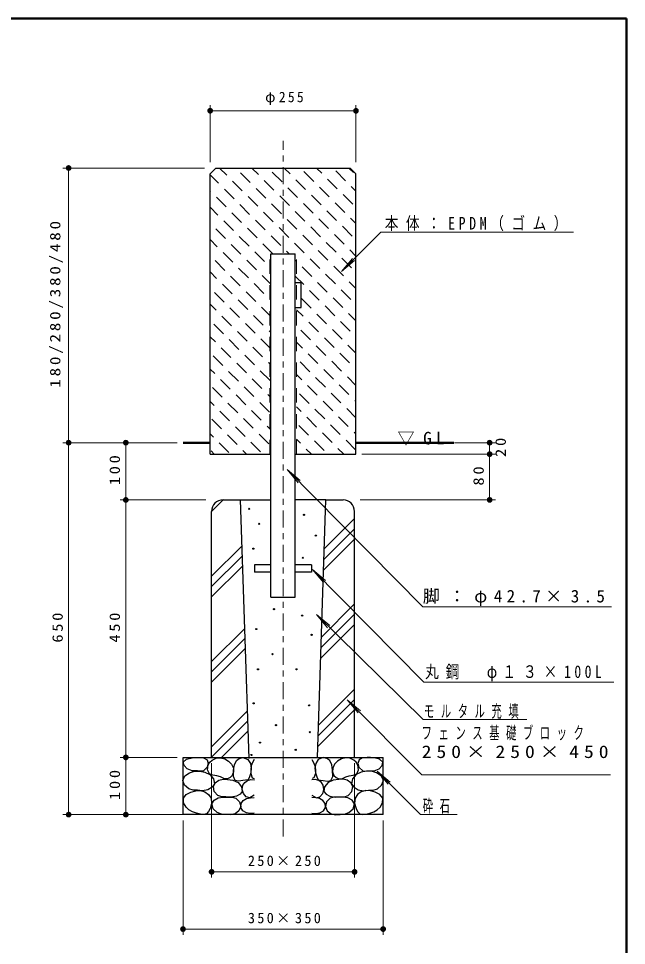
# Model space of a CAD drawing. Units: millimetres on the paper, with parts at other scales. Extents: x -385 to 0, y -5 to 267.
# Drawn here: x -106.3 to 0, y 105 to 267 of the extents above; entities that cross this region are included whole.
import ezdxf

# ---------------------------------------------------------------- set-up
doc = ezdxf.new("R2010")
doc.units = ezdxf.units.MM
doc.linetypes.add('USER1', pattern=[4.5, 2.5, -2])
doc.linetypes.add('USER2', pattern=[6, 3, -1, 1, -1])
doc.layers.add('LY_1', color=7, linetype='Continuous', lineweight=13)
doc.styles.add('ＭＳ ゴシック', font='')
doc.styles.get('ＭＳ ゴシック').set_extended_font_data('MS Gothic')

# ---------------------------------------------------------------- blocks, each defined once
blk = doc.blocks.new('filled_dot')
at = {"color": 0, "linetype": 'Continuous', "lineweight": -2, "const_width": 1.25}
blk.add_lwpolyline([(-0.625, 0, 1), (0.625, 0, 1)], format="xyb", close=True, dxfattribs=at)

msp = doc.modelspace()

# ---------------------------------------------------------------- linework, layer by layer
at = {"layer": 'LY_1', "lineweight": 50}
for p, q in [((0, 267), (-385, 267)), ((0, 0), (0, 267)), ((-77.558, 192.878), (-72.808, 192.878)), ((-47.308, 192.878), (-30.205, 192.878))]:
    msp.add_line(p, q, dxfattribs=at)
at = {"layer": 'LY_1'}
for p, q in [((-72.808, 241.878), (-72.808, 251.878)), ((-47.308, 241.878), (-47.308, 251.878)), ((-72.808, 250.878), (-47.308, 250.878)), ((-73.808, 240.878), (-98.558, 240.878)), ((-97.558, 192.878), (-97.558, 240.878)), ((-69.919, 239.624), (-71.172, 240.878)), ((-65.789, 238.323), (-67.486, 240.02)), ((-64.375, 239.737), (-65.515, 240.878)), ((-60.245, 238.436), (-61.943, 240.133)), ((-58.831, 239.851), (-59.858, 240.878)), ((-54.702, 238.55), (-56.399, 240.247)), ((-53.288, 239.964), (-54.202, 240.878)), ((-49.158, 238.663), (-50.855, 240.36)), ((-47.744, 240.077), (-48.545, 240.878)), ((-71.333, 238.21), (-72.808, 239.685)), ((-67.203, 236.909), (-68.9, 238.606)), ((-61.66, 237.022), (-63.357, 238.719)), ((-56.116, 237.135), (-57.813, 238.832)), ((-50.572, 237.248), (-52.269, 238.946)), ((-72.747, 236.796), (-72.808, 236.857)), ((-68.618, 235.495), (-70.315, 237.192)), ((-63.074, 235.608), (-64.771, 237.305)), ((-57.53, 235.721), (-59.227, 237.418)), ((-51.986, 235.834), (-53.684, 237.531)), ((-47.308, 236.813), (-48.14, 237.644)), ((-70.032, 234.081), (-71.729, 235.778)), ((-64.488, 234.194), (-66.185, 235.891)), ((-58.944, 234.307), (-60.641, 236.004)), ((-53.401, 234.42), (-55.098, 236.117)), ((-47.857, 234.533), (-49.554, 236.23)), ((-71.446, 232.666), (-72.808, 234.029)), ((-65.902, 232.78), (-67.599, 234.477)), ((-60.359, 232.893), (-62.056, 234.59)), ((-56.229, 231.592), (-57.926, 233.289)), ((-54.815, 233.006), (-56.512, 234.703)), ((-50.685, 231.705), (-52.382, 233.402)), ((-49.271, 233.119), (-50.968, 234.816)), ((-68.731, 229.951), (-70.428, 231.648)), ((-67.317, 231.365), (-69.014, 233.062)), ((-63.187, 230.064), (-64.884, 231.761)), ((-61.773, 231.478), (-63.47, 233.176)), ((-57.643, 230.177), (-59.34, 231.874)), ((-52.1, 230.291), (-53.797, 231.988)), ((-47.308, 231.156), (-48.253, 232.101)), ((-70.145, 228.537), (-71.842, 230.234)), ((-64.601, 228.65), (-66.298, 230.347)), ((-59.058, 228.763), (-60.755, 230.46)), ((-53.514, 228.876), (-55.211, 230.573)), ((-47.97, 228.989), (-49.667, 230.687)), ((-66.015, 227.236), (-67.713, 228.933)), ((-60.472, 227.349), (-62.169, 229.046)), ((-54.928, 227.462), (-56.625, 229.159)), ((-49.384, 227.575), (-51.081, 229.272)), ((-42.943, 229.692), (-49.845, 222.791)), ((-42.943, 229.692), (-9.276, 229.692)), ((-71.559, 227.123), (-72.808, 228.372)), ((-67.43, 225.822), (-69.127, 227.519)), ((-61.886, 225.935), (-63.583, 227.632)), ((-56.342, 226.048), (-58.039, 227.745)), ((-50.799, 226.161), (-52.496, 227.858)), ((-68.844, 224.407), (-70.541, 226.104)), ((-63.3, 224.521), (-64.997, 226.218)), ((-59.001, 225.878), (-59.454, 226.331)), ((-52.213, 224.747), (-53.91, 226.444)), ((-47.308, 225.499), (-48.366, 226.557)), ((-70.258, 222.993), (-71.955, 224.69)), ((-64.714, 223.106), (-66.411, 224.803)), ((-57.756, 224.634), (-57.918, 224.795)), ((-55.041, 221.918), (-56.738, 223.615)), ((-53.627, 223.333), (-55.324, 225.03)), ((-49.497, 222.032), (-51.195, 223.729)), ((-49.845, 222.791), (-47.916, 225.089)), ((-49.845, 222.791), (-47.547, 224.719)), ((-48.083, 223.446), (-49.78, 225.143)), ((-71.672, 221.579), (-72.808, 222.715)), ((-67.543, 220.278), (-69.24, 221.975)), ((-66.129, 221.692), (-67.826, 223.389)), ((-62.198, 220.59), (-63.696, 222.088)), ((-62.198, 223.419), (-62.282, 223.502)), ((-56.455, 220.504), (-57.918, 221.967)), ((-50.912, 220.617), (-52.609, 222.314)), ((-68.957, 218.864), (-70.654, 220.561)), ((-63.413, 218.977), (-65.11, 220.674)), ((-52.326, 219.203), (-54.023, 220.9)), ((-47.308, 219.842), (-48.479, 221.013)), ((-70.371, 217.449), (-72.068, 219.147)), ((-64.828, 217.563), (-66.525, 219.26)), ((-53.74, 217.789), (-55.437, 219.486)), ((-48.196, 217.902), (-49.893, 219.599)), ((-66.242, 216.148), (-67.939, 217.845)), ((-62.198, 217.762), (-62.395, 217.959)), ((-55.154, 216.375), (-56.851, 218.072)), ((-49.611, 216.488), (-51.308, 218.185)), ((-71.785, 216.035), (-72.808, 217.058)), ((-67.656, 214.734), (-69.353, 216.431)), ((-62.198, 214.933), (-63.809, 216.544)), ((-56.569, 214.96), (-57.718, 216.11)), ((-51.025, 215.074), (-52.722, 216.771)), ((-47.308, 214.185), (-48.592, 215.47)), ((-69.07, 213.32), (-70.767, 215.017)), ((-63.526, 213.433), (-65.224, 215.13)), ((-53.853, 212.245), (-55.55, 213.942)), ((-52.439, 213.659), (-54.136, 215.356)), ((-48.31, 212.358), (-50.007, 214.055)), ((-70.484, 211.906), (-72.181, 213.603)), ((-66.355, 210.605), (-68.052, 212.302)), ((-64.941, 212.019), (-66.638, 213.716)), ((-62.198, 212.105), (-62.508, 212.415)), ((-55.267, 210.831), (-56.965, 212.528)), ((-49.724, 210.944), (-51.421, 212.641)), ((-71.899, 210.492), (-72.808, 211.401)), ((-67.769, 209.19), (-69.466, 210.888)), ((-62.225, 209.304), (-63.922, 211.001)), ((-51.138, 209.53), (-52.835, 211.227)), ((-69.183, 207.776), (-70.88, 209.473)), ((-63.64, 207.889), (-65.337, 209.586)), ((-56.682, 209.417), (-57.718, 210.453)), ((-52.552, 208.116), (-54.249, 209.813)), ((-47.308, 208.529), (-48.706, 209.926)), ((-70.598, 206.362), (-72.295, 208.059)), ((-65.054, 206.475), (-66.751, 208.172)), ((-53.966, 206.701), (-55.663, 208.399)), ((-48.423, 206.815), (-50.12, 208.512)), ((-72.012, 204.948), (-72.808, 205.744)), ((-66.468, 205.061), (-68.165, 206.758)), ((-62.198, 206.448), (-62.621, 206.871)), ((-55.381, 205.287), (-57.078, 206.984)), ((-49.837, 205.4), (-51.534, 207.097)), ((-47.308, 205.7), (-47.404, 205.796)), ((-67.882, 203.647), (-69.579, 205.344)), ((-62.339, 203.76), (-64.036, 205.457)), ((-56.795, 203.873), (-57.718, 204.796)), ((-52.665, 202.572), (-54.362, 204.269)), ((-51.251, 203.986), (-52.948, 205.683)), ((-47.308, 202.872), (-48.819, 204.382)), ((-70.711, 200.818), (-72.408, 202.515)), ((-69.296, 202.233), (-70.994, 203.93)), ((-65.167, 200.931), (-66.864, 202.629)), ((-63.753, 202.346), (-65.45, 204.043)), ((-54.08, 201.158), (-55.777, 202.855)), ((-48.536, 201.271), (-50.233, 202.968)), ((-66.581, 199.517), (-68.278, 201.214)), ((-62.198, 200.791), (-62.735, 201.327)), ((-55.494, 199.744), (-57.191, 201.441)), ((-49.95, 199.857), (-51.647, 201.554)), ((-72.125, 199.404), (-72.808, 200.087)), ((-67.995, 198.103), (-69.692, 199.8)), ((-62.452, 198.216), (-64.149, 199.913)), ((-51.364, 198.442), (-53.061, 200.14)), ((-47.308, 200.043), (-47.518, 200.253)), ((-69.41, 196.689), (-71.107, 198.386)), ((-63.866, 196.802), (-65.563, 198.499)), ((-56.908, 198.329), (-57.718, 199.14)), ((-52.778, 197.028), (-54.476, 198.725)), ((-47.308, 197.215), (-48.932, 198.838)), ((-70.824, 195.275), (-72.521, 196.972)), ((-65.28, 195.388), (-66.977, 197.085)), ((-54.193, 195.614), (-55.89, 197.311)), ((-50.063, 194.313), (-51.76, 196.01)), ((-48.649, 195.727), (-50.346, 197.424)), ((-72.238, 193.86), (-72.808, 194.431)), ((-66.694, 193.974), (-68.391, 195.671)), ((-62.198, 195.134), (-62.848, 195.784)), ((-55.607, 194.2), (-57.304, 195.897)), ((-51.477, 192.899), (-53.174, 194.596)), ((-47.308, 194.386), (-47.631, 194.709)), ((-78.558, 192.878), (-98.558, 192.878)), ((-81.058, 192.878), (-98.558, 192.878)), ((-97.558, 127.878), (-97.558, 192.878)), ((-87.558, 182.878), (-87.558, 192.878)), ((-69.523, 191.145), (-71.22, 192.842)), ((-68.109, 192.559), (-69.806, 194.256)), ((-63.979, 191.258), (-65.676, 192.955)), ((-62.565, 192.672), (-64.262, 194.37)), ((-57.021, 192.786), (-57.718, 193.483)), ((-52.892, 191.485), (-54.589, 193.182)), ((-47.348, 191.598), (-49.045, 193.295)), ((-30.058, 192.878), (-22.931, 192.878)), ((-23.931, 192.878), (-23.931, 190.878)), ((-72.084, 190.878), (-72.634, 191.428)), ((-66.427, 190.878), (-67.09, 191.541)), ((-55.113, 190.878), (-56.003, 191.767)), ((-49.456, 190.878), (-50.459, 191.88)), ((-46.308, 190.878), (-22.931, 190.878)), ((-23.931, 190.878), (-23.931, 182.878)), ((-59.363, 188.18), (-57.446, 185.873)), ((-59.363, 188.18), (-57.074, 186.241)), ((-35.62, 164.215), (-59.363, 188.18)), ((-73.558, 182.878), (-88.558, 182.878)), ((-87.558, 137.878), (-87.558, 182.878)), ((-72.558, 180.841), (-70.521, 182.878)), ((-46.558, 182.878), (-22.931, 182.878)), ((-52.843, 174.336), (-47.558, 179.621)), ((-52.905, 172.478), (-47.558, 177.825)), ((-52.967, 170.62), (-47.558, 176.029)), ((-72.558, 169.527), (-67.289, 174.796)), ((-72.558, 167.731), (-67.232, 173.057)), ((-72.558, 165.935), (-67.174, 171.319)), ((-54.895, 170.745), (-52.982, 168.434)), ((-54.895, 170.745), (-52.61, 168.801)), ((-35.429, 151.02), (-54.895, 170.745)), ((-53.357, 158.917), (-47.558, 164.715)), ((-35.62, 164.215), (-2.62, 164.215)), ((-54.215, 162.828), (-52.268, 160.545)), ((-54.215, 162.828), (-51.901, 160.917)), ((-35.577, 144.478), (-54.215, 162.828)), ((-53.419, 157.059), (-47.558, 162.919)), ((-72.558, 154.621), (-66.81, 160.37)), ((-53.481, 155.201), (-47.558, 161.123)), ((-72.558, 152.825), (-66.752, 158.631)), ((-72.558, 151.029), (-66.694, 156.893)), ((-35.429, 151.02), (-2.225, 151.02)), ((-53.871, 143.497), (-47.558, 149.809)), ((-53.933, 141.639), (-47.558, 148.013)), ((-48.828, 147.961), (-46.911, 145.653)), ((-48.828, 147.961), (-46.539, 146.021)), ((-35.818, 134.822), (-48.828, 147.961)), ((-72.558, 139.715), (-66.33, 145.944)), ((-53.995, 139.781), (-47.558, 146.217)), ((-72.558, 137.919), (-66.272, 144.205)), ((-35.577, 144.478), (-17.421, 144.478)), ((-70.804, 137.878), (-66.214, 142.467)), ((-78.558, 137.878), (-88.558, 137.878)), ((-87.558, 127.878), (-87.558, 137.878)), ((-72.558, 136.878), (-72.558, 116.878)), ((-47.558, 136.878), (-47.558, 116.878)), ((-43.602, 135.5), (-41.675, 133.2)), ((-43.602, 135.5), (-41.305, 133.57)), ((-36.037, 127.923), (-43.602, 135.5)), ((-35.818, 134.822), (-2.818, 134.822)), ((-67.603, 127.878), (-98.558, 127.878)), ((-77.558, 126.878), (-77.558, 106.878)), ((-42.558, 126.878), (-42.558, 106.878)), ((-36.037, 127.923), (-29.629, 127.923)), ((-47.558, 117.878), (-72.558, 117.878)), ((-42.558, 107.878), (-77.558, 107.878))]:
    msp.add_line(p, q, dxfattribs=at)
at = {"layer": 'LY_1', "linetype": 'USER2'}
msp.add_line((-60.058, 124.04), (-60.058, 245.641), dxfattribs=at)
at = {"layer": 'LY_1', "lineweight": 25}
for p, q in [((-71.808, 240.878), (-72.808, 239.878)), ((-72.808, 190.878), (-72.808, 239.878)), ((-71.808, 240.878), (-48.308, 240.878)), ((-48.308, 240.878), (-47.308, 239.878)), ((-47.308, 190.878), (-47.308, 239.878)), ((-62.198, 165.878), (-62.198, 225.878)), ((-62.198, 225.878), (-57.918, 225.878)), ((-57.918, 165.878), (-57.918, 225.878)), ((-57.918, 220.878), (-56.918, 220.878)), ((-56.918, 216.478), (-56.918, 220.878)), ((-57.918, 216.478), (-56.918, 216.478)), ((-72.808, 190.878), (-62.198, 190.878)), ((-57.918, 190.878), (-47.308, 190.878)), ((-70.558, 182.878), (-67.558, 182.878)), ((-67.558, 182.878), (-62.198, 182.878)), ((-67.558, 182.878), (-66.055, 137.678)), ((-52.558, 182.878), (-57.918, 182.878)), ((-54.058, 137.878), (-52.558, 182.878)), ((-52.558, 182.878), (-49.558, 182.878)), ((-72.558, 137.878), (-72.558, 180.878)), ((-47.558, 137.878), (-47.558, 180.878)), ((-65.058, 171.528), (-65.058, 170.228)), ((-62.198, 171.528), (-65.058, 171.528)), ((-62.198, 170.228), (-65.058, 170.228)), ((-55.058, 171.528), (-57.918, 171.528)), ((-55.058, 170.228), (-57.918, 170.228)), ((-55.058, 171.528), (-55.058, 170.228)), ((-62.198, 165.878), (-57.918, 165.878)), ((-77.558, 127.878), (-77.558, 137.878)), ((-77.558, 137.878), (-42.558, 137.878)), ((-42.558, 127.878), (-42.558, 137.878)), ((-42.558, 127.878), (-77.558, 127.878))]:
    msp.add_line(p, q, dxfattribs=at)
at = {"layer": 'LY_1', "linetype": 'USER1'}
for p, q in [((-62.398, 190.878), (-62.398, 225.878)), ((-57.718, 190.878), (-57.718, 225.878))]:
    msp.add_line(p, q, dxfattribs=at)
at = {"layer": 'LY_1', "lineweight": 25}
for points in [[(-75.025, 135.528), (-75.962, 135.504), (-76.858, 135.875), (-77.38, 136.453), (-77.527, 137.064), (-76.939, 137.558), (-75.966, 137.783), (-75.351, 137.845), (-74.752, 137.857), (-73.961, 137.79), (-73.34, 137.461), (-73.152, 136.843), (-73.315, 136.148), (-74.058, 135.503)], [(-70.441, 134.215), (-71.014, 134.489), (-71.63, 134.686), (-72.344, 134.769), (-72.943, 134.983), (-73.256, 135.69), (-73.141, 136.569), (-72.857, 137.051), (-72.448, 137.411), (-71.759, 137.727), (-71.01, 137.808), (-70.268, 137.621), (-69.598, 137.213), (-69.074, 136.679), (-68.756, 136.024), (-68.723, 135.363), (-68.954, 134.735), (-69.32, 134.346), (-69.796, 134.141)], [(-66.179, 133.967), (-67.095, 133.868), (-67.813, 133.754), (-68.409, 133.818), (-68.742, 134.551), (-68.706, 135.652), (-68.575, 136.576), (-68.21, 137.312), (-67.711, 137.7), (-67.095, 137.857), (-66.203, 137.486), (-65.77, 136.798), (-65.633, 135.974), (-65.721, 135.2), (-65.956, 134.463)], [(-53.938, 133.967), (-53.021, 133.868), (-52.303, 133.754), (-51.708, 133.818), (-51.375, 134.551), (-51.41, 135.652), (-51.541, 136.576), (-51.906, 137.312), (-52.406, 137.7), (-53.021, 137.857), (-53.913, 137.486), (-54.346, 136.798), (-54.483, 135.974), (-54.395, 135.2), (-54.161, 134.463)], [(-49.676, 134.215), (-49.102, 134.489), (-48.487, 134.686), (-47.772, 134.769), (-47.173, 134.983), (-46.861, 135.69), (-46.975, 136.569), (-47.259, 137.051), (-47.669, 137.411), (-48.357, 137.727), (-49.106, 137.808), (-49.849, 137.621), (-50.518, 137.213), (-51.043, 136.679), (-51.361, 136.024), (-51.394, 135.363), (-51.163, 134.735), (-50.797, 134.346), (-50.32, 134.141)], [(-45.092, 135.528), (-44.154, 135.504), (-43.258, 135.875), (-42.736, 136.453), (-42.589, 137.064), (-43.178, 137.558), (-44.15, 137.783), (-44.765, 137.845), (-45.364, 137.857), (-46.156, 137.79), (-46.777, 137.461), (-46.964, 136.843), (-46.802, 136.148), (-46.058, 135.503)], [(-75.025, 132.183), (-75.801, 132.17), (-76.561, 132.406), (-77.301, 133.029), (-77.602, 133.843), (-77.218, 134.633), (-76.412, 135.206), (-75.525, 135.449), (-74.628, 135.454), (-73.715, 135.303), (-72.869, 134.884), (-72.219, 134.134), (-72.051, 133.273), (-72.476, 132.65), (-73.216, 132.233), (-74.132, 132.062)], [(-45.092, 132.183), (-44.316, 132.17), (-43.556, 132.406), (-42.816, 133.029), (-42.515, 133.843), (-42.898, 134.633), (-43.704, 135.206), (-44.591, 135.449), (-45.488, 135.454), (-46.401, 135.303), (-47.248, 134.884), (-47.897, 134.134), (-48.065, 133.273), (-47.64, 132.65), (-46.901, 132.233), (-45.985, 132.062)], [(-70.094, 130.994), (-70.794, 131.002), (-71.456, 131.241), (-72.086, 131.929), (-72.249, 132.803), (-71.906, 133.451), (-71.283, 133.893), (-70.553, 134.058), (-69.796, 134.041), (-68.828, 133.903), (-67.938, 133.472), (-67.325, 132.743), (-67.195, 131.935), (-67.581, 131.449), (-68.21, 131.118), (-69.164, 130.91)], [(-50.023, 130.994), (-49.323, 131.002), (-48.66, 131.241), (-48.031, 131.929), (-47.867, 132.803), (-48.21, 133.451), (-48.833, 133.893), (-49.564, 134.058), (-50.32, 134.041), (-51.288, 133.903), (-52.179, 133.472), (-52.791, 132.743), (-52.922, 131.935), (-52.536, 131.449), (-51.906, 131.118), (-50.953, 130.91)], [(-74.504, 127.946), (-75.225, 128.119), (-75.917, 128.392), (-76.516, 128.721), (-77.032, 129.185), (-77.447, 129.949), (-77.478, 130.746), (-76.98, 131.382), (-76.164, 131.811), (-75.329, 132.053), (-74.51, 132.095), (-73.736, 131.886), (-73.08, 131.423), (-72.646, 130.771), (-72.56, 129.872), (-72.819, 128.937), (-73.081, 128.419), (-73.464, 128.045), (-73.966, 127.906)], [(-45.612, 127.946), (-44.892, 128.119), (-44.2, 128.392), (-43.601, 128.721), (-43.085, 129.185), (-42.67, 129.949), (-42.639, 130.746), (-43.136, 131.382), (-43.952, 131.811), (-44.788, 132.053), (-45.606, 132.095), (-46.38, 131.886), (-47.037, 131.423), (-47.471, 130.771), (-47.557, 129.872), (-47.297, 128.937), (-47.036, 128.419), (-46.653, 128.045), (-46.15, 127.906)], [(-70.019, 127.92), (-70.814, 127.951), (-71.58, 128.242), (-72.293, 128.919), (-72.522, 129.754), (-72.125, 130.397), (-71.407, 130.819), (-70.545, 130.949), (-69.672, 130.918), (-68.969, 130.907), (-68.31, 130.745), (-67.68, 130.13), (-67.467, 129.283), (-67.793, 128.552), (-68.458, 128.044), (-69.234, 127.851)], [(-50.097, 127.92), (-49.302, 127.951), (-48.536, 128.242), (-47.824, 128.919), (-47.595, 129.754), (-47.991, 130.397), (-48.71, 130.819), (-49.571, 130.949), (-50.444, 130.918), (-51.147, 130.907), (-51.807, 130.745), (-52.436, 130.13), (-52.649, 129.283), (-52.324, 128.552), (-51.658, 128.044), (-50.883, 127.851)]]:
    msp.add_lwpolyline(points, close=True, dxfattribs=at)
for points in [[(-65.088, 137.535), (-65.397, 136.984), (-65.609, 136.395), (-65.707, 135.762), (-65.708, 135.082), (-65.46, 134.314), (-65.138, 134.19)], [(-55.028, 137.535), (-54.719, 136.984), (-54.508, 136.395), (-54.409, 135.762), (-54.409, 135.082), (-54.656, 134.314), (-54.979, 134.19)], [(-65.113, 131.266), (-65.881, 130.795), (-66.514, 131.01), (-66.996, 131.588), (-67.19, 132.297), (-67.071, 133.001), (-66.763, 133.509), (-66.302, 133.868), (-65.693, 134.011), (-65.064, 133.942)], [(-55.003, 131.266), (-54.235, 130.795), (-53.602, 131.01), (-53.12, 131.588), (-52.926, 132.297), (-53.046, 133.001), (-53.353, 133.509), (-53.814, 133.868), (-54.424, 134.011), (-55.053, 133.942)], [(-65.113, 128.144), (-65.79, 128.065), (-66.476, 128.194), (-67.103, 128.561), (-67.467, 129.135), (-67.408, 129.804), (-67.021, 130.374), (-66.44, 130.67), (-65.782, 130.795), (-65.113, 130.87)], [(-55.003, 128.144), (-54.326, 128.065), (-53.641, 128.194), (-53.014, 128.561), (-52.649, 129.135), (-52.708, 129.804), (-53.095, 130.374), (-53.676, 130.67), (-54.334, 130.795), (-55.003, 130.87)]]:
    msp.add_lwpolyline(points, dxfattribs=at)
for centre in [(-65.992, 181.33), (-56.402, 180.275), (-64.233, 178.704), (-54.316, 176.641), (-65.265, 174.366), (-56.59, 172.772), (-61.65, 163.797), (-56.712, 162.649), (-64.743, 160.305), (-55.066, 159.307), (-61.9, 155.915), (-64.444, 153.271), (-57.709, 153.271), (-65.211, 147.341), (-55.509, 146.973), (-61.292, 143.509), (-55.383, 142.301), (-64.094, 140.471), (-57.844, 139.208), (-65.593, 138.306)]:
    msp.add_circle(centre, 0.1, dxfattribs=at)
for centre, start, end in [((-70.558, 180.878), 90, 180), ((-49.558, 180.878), 0, 90)]:
    msp.add_arc(centre, 2, start, end, dxfattribs=at)

# ---------------------------------------------------------------- block references
at = {"layer": 'LY_1', "xscale": 0.4, "yscale": 0.4}
for p in [(-72.808, 250.878), (-72.558, 117.878), (-77.558, 107.878)]:
    msp.add_blockref('filled_dot', p, dxfattribs=at)
for p, rotation in [((-47.308, 250.878), 180), ((-97.558, 240.878), 270), ((-97.558, 192.878), 270), ((-97.558, 192.878), 90), ((-87.558, 192.878), 270), ((-23.931, 192.878), 270), ((-23.931, 190.878), 270), ((-23.931, 190.878), 90), ((-87.558, 182.878), 270), ((-87.558, 182.878), 90), ((-23.931, 182.878), 90), ((-87.558, 137.878), 270), ((-87.558, 137.878), 90), ((-97.558, 127.878), 90), ((-87.558, 127.878), 90), ((-47.558, 117.878), 180), ((-42.558, 107.878), 180)]:
    msp.add_blockref('filled_dot', p, dxfattribs=dict(at, rotation=rotation))

# ---------------------------------------------------------------- texts
at = {"layer": 'LY_1', "style": 'ＭＳ ゴシック'}
for s, insert, char_height, attachment_point in [('\\T1.33;\\W0.95;φ255', (-59.629, 251.878), 1.833, 8), ('\\T1.54;\\W0.8;本体：EPDM（ゴム）', (-42.276, 229.842), 2.199, 7), ('\\T1.5;▽GL', (-40.058, 192.378), 2.199, 7), ('\\T1.5;脚：φ42.7×3.5', (-35.62, 164.365), 2.199, 7), ('\\T1.5;\\W0.8;丸鋼\u3000φ１３×100L', (-35.225, 151.17), 2.199, 7), ('\\T1.64;\\W0.6;モルタル充填', (-35.421, 144.628), 2.199, 7), ('\\T1.64;\\W0.6;フェンス基礎ブロック', (-35.818, 143.272), 2.199, 1), ('\\T1.5;\\W1.15;250×250×450', (-35.818, 139.972), 2.199, 1), ('\\T1.64;\\W0.6;砕石', (-35.629, 128.073), 2.199, 7), ('\\T1.32;250×250', (-59.633, 118.878), 1.833, 8), ('\\T1.32;350×350', (-59.633, 108.878), 1.833, 8)]:
    msp.add_mtext(s, dxfattribs=dict(at, insert=insert, char_height=char_height, attachment_point=attachment_point))
at = {"layer": 'LY_1', "char_height": 1.833, "rotation": 90, "style": 'ＭＳ ゴシック'}
for s, insert, attachment_point in [('\\T1.32;\\W1.2;180/280/380/480', (-98.558, 217.298), 8), ('\\T1.34;\\W1.15;20', (-22.931, 192.306), 2), ('\\T1.33;\\W1.15;100', (-88.558, 188.306), 8), ('\\T1.34;\\W1.15;80', (-24.931, 187.306), 8), ('\\T1.33;\\W1.15;650', (-98.558, 160.793), 8), ('\\T1.33;\\W1.15;450', (-88.558, 160.793), 8), ('\\T1.33;\\W1.15;100', (-88.558, 133.306), 8)]:
    msp.add_mtext(s, dxfattribs=dict(at, insert=insert, attachment_point=attachment_point))

doc.saveas('drawing.dxf')
